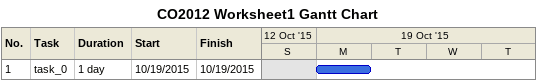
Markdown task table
CO2012 Worksheet1 Gantt Chart

| ID | Task | Duration | Start | Finish |
|---|---|---|---|---|
| 1 | task_0 | 1d | 2015-10-19 | 2015-10-19 |
